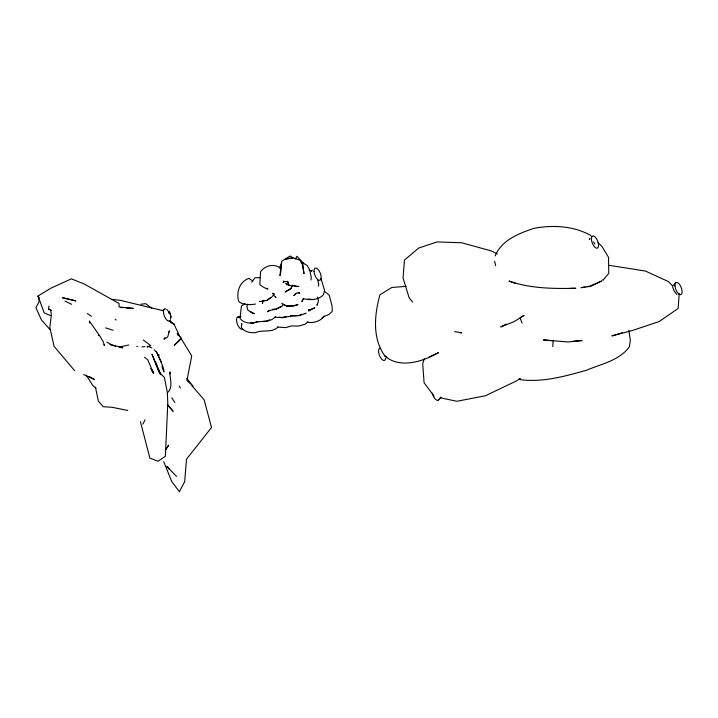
<?xml version="1.0" encoding="UTF-8"?>
<svg xmlns="http://www.w3.org/2000/svg" width="718" height="718" viewBox="0 0 718 718"><rect width="100%" height="100%" fill="white"/><g stroke="black" fill="none" stroke-linecap="round" stroke-linejoin="round"><path stroke-width="1.08" d="M169.322 312.034L169.251 313.524L169.322 312.034L169.888 313.048L168.847 311.747L170.435 314.233M241.67 325.119L241.733 323.639L241.311 327.462M553.147 340.879L552.77 346.561M273.477 293.806L272.427 293.375L274.366 294.129L273.477 293.743M280.72 272.957L281.716 261.217L290.189 255.994L293.016 257.816L300.061 260.248L302.61 264.439L303.956 273.549L302.61 264.439L301.865 263.856M679.21 293.572L678.142 308.462L659.133 321.565L632.1 330.576L611.844 335.907L622.228 332.802M310.984 280.002L311.244 277.256L309.602 269.555L307.187 265.552L300.905 261.657M247.189 304.181L246.956 306.398L247.818 310.032L252.916 313.443L254.387 313.64L250.429 311.612M603.057 279.634L602.905 280.316L608.774 273.298L608.523 257.304L601.944 246.427L597.995 242.63M262.869 300.519L262.483 303.526L262.653 300.671L265.543 300.465M284.014 281.133L283.323 282.533L283.502 281.205M169.78 373.979L170.067 371.915C169.493 378.682 173.361 386.158 168.174 392.064M308.767 310.176L308.884 310.939L309.099 309.736M280.146 274.752L279.975 275.649L281.25 263.56L279.508 267.859M317.221 304.064L316.988 305.267L318.496 301.111L317.491 297.117M308.884 310.939L309.171 309.539M50.79 310.472L48.474 308.902L49.075 305.994M283.323 282.533L283.529 281.788L287.586 281.537L288.959 285.315L285.988 283.619L288.959 285.315L287.685 281.25M318.289 286.114L318.801 284.507L317.715 280.191M424.338 358.578L422.714 363.595L424.087 382.766L434.04 396.085M292.414 285.154L290.969 288.645L292.172 285.755M142.945 424.114L144.991 419.815M295.43 259.045L296.965 256.245L303.669 263.569M495.187 255.904C501.819 239.956 518.522 233.601 533.671 228.423C552.672 224.77 572.767 225.838 590.097 235.028L591.677 236.554M165.409 450.267L168.73 445.088L165.616 449.414M165.059 337.541L163.937 339.246L167.662 336.984L169.484 330.863L168.389 332.524M590.008 238.502L589.298 239.408L589.783 239.166M295.807 293.357L293.859 295.583L296.606 292.953L299.711 293.195L298.661 292.414M438.438 400.007L441.076 397.18L440.116 397.754L456.863 401.29L485.494 395.735L516.188 381.061L520.191 378.413L519.329 378.817L520.505 379.687C542.979 382.577 565.102 376.196 586.543 370.228C601.379 363.918 619.455 360.571 629.435 346.74L630.341 340.054L628.806 330.289M675.728 282.739L672.73 286.024L668.341 281.546L645.419 271.054L609.51 265.382M179.653 339.793L174.357 345.286L181.474 338.537L177.202 333.565L178.091 335.486M312.384 270.13L311.504 271.063M323.046 317.374C319.384 321.835 312.285 323.244 307.277 322.176M251.731 282.111L254.971 277.812L260.194 277.615M314.78 307.834L308.722 310.553M259.413 301.174L259.835 301.587L266.952 300.393L270.74 297.414M275.362 316.8C269.546 323.387 260.49 320.084 253.239 323.109C248.374 323.324 242.917 322.678 239.991 318.28L241.436 306.048L244.847 303.552M278.001 326.968C272.068 333.296 262.77 329.257 255.617 332.631C250.555 333.008 244.901 332.317 241.715 327.875M307.869 321.96L305.042 324.267L298.446 326.08L291.777 325.9L285.495 327.623L277.669 327.049M164.225 309.18L162.322 310.697M267.59 300.034L271.844 297.046L273.432 294.954L275.945 297.584L275.559 297.01M301.686 314.143C292.002 318.819 310.723 311.217 304.997 313.712M314.637 307.941L308.578 310.293L311.118 309.691M269.564 310.356L267.383 311.72L270.094 310.311L276.412 309.207L281.869 306.38L283.161 304.459L286.67 305.994L293.465 306.039L297.997 304.603L294.739 305.455M280.837 306.586L275.676 309.171L272.822 309.18M269.663 319.752L266.181 321.565M295.96 315.767L298.562 315.57C291.32 315.22 282.793 318.891 275.138 316.961M506.432 324.114L500.697 326.914L513.9 321.736L524.086 315.444L521.178 316.826M551.675 340.682L543.382 339.928L568.073 341.974L582.145 340.547L573.233 341.229M146.975 346.857L150.861 345.681L143.331 340.027M430.782 356.155L438.572 352.646C423.18 361.423 400.222 369.079 385.081 356.227C372.05 338.645 374.419 314.744 379.93 294.775L391.84 287.451L406.11 286.374M323.414 316.656L328.817 314.574L332.228 311.433L332.102 306.362L329.338 295.376L324.94 291.607M258.094 321.413L254.89 322.517M590.277 285.944L601.702 280.962L590.636 286.392L580.979 287.676L585.107 286.904M286.329 316.459L282.318 317.733M255.429 303.983C253.508 304.773 242.208 305.545 238.681 301.363C236.042 292.495 239.507 281.519 248.895 278.342L252.871 281.052M267.419 300.106L266.468 300.393M119.269 347.072L128.746 344.999M253.867 322.858L252.799 323.01M587.18 286.518L589.245 286.132M295.78 315.821L290.521 315.597M296.076 286.527L298.778 286.482L288.995 285.405M266.629 321.359L263.47 321.26M281.689 303.274L286.67 305.994L293.115 305.742M140.916 304.217L145.61 303.66L151.812 308.112M136.896 346.57L137.811 346.462M237.963 317.006L240.952 316.674M141.967 346.947L144.883 346.623M312.375 299.388L307.968 299.074M286.67 305.994L288.941 305.913L288.681 305.491M570.46 288.322L575.863 288.286C553.506 288.771 530.27 288.591 508.963 281.07L515.237 283.179M120.525 307.492L122.688 307.654M125.919 307.887L133.476 308.435L119.053 306.963L119.026 303.463L84.239 283.996L71.405 278.835L50.933 288.169L38.054 295.969L39.14 301.659L35.9 307.663L41.393 319.824L49.802 329.356M459.466 332.631L461.827 332.811L454.611 331.599M429.247 356.478L429.867 356.532M303.867 298.832C310.562 300.178 318.604 300.178 323.468 294.658L324.59 290.287L320.874 278.378M120.023 347.494L122.742 347.79L111.595 344.802L106.919 342.091M112.089 299.397L119.852 300.241L163.121 310.679M250.681 322.678L252.619 323.01M127.804 410.49L112.152 407.286L103.186 406.711L98.366 401.129L95.422 387.119M279.006 317.087L282.138 317.742M109.926 344.496L115.374 346.264M386.885 357.061L385.09 356.209L384.785 355.392M105.627 327.902L112.977 330.226M98.303 335.297L99.272 335.62M148.904 346.713L151.929 347.97M50.377 315.543L44.211 312.913L38.054 295.969L39.221 297.826M309.018 269.986L311.702 271.144M170.328 322.364L173.944 323.989L179.518 335.862L191.715 355.922L186.922 380.567L192.918 386.006L186.77 378.422M83.647 374.536L94.561 379.598L89.14 376.403M64.961 301.102L71.647 304.324M293.626 285.342L295.888 286.446M497.332 253.921L491.327 250.941L461.674 242.765L437.065 241.93L418.782 248.015L404.431 260.069L403.058 278.01L409.116 297.755L412.617 302.09M48.474 308.902L51.31 310.311M280.146 268.047C273.971 263.138 265.032 265.624 260.589 271.655L259.826 284.274C259.584 285.558 270.883 291.32 267.24 288.178M87.282 313.524L91.464 316.261M169.295 320.865L173.944 323.989L169.511 320.811M300.887 261.756L303.534 263.721M676.877 294.497L674.292 291.203L672.578 286.868M144.551 357.322L147.728 359.745L153.616 373.468L151.74 370.102M115.194 319.241L116.226 320.057M95.97 388.339L92.802 385.44L86.205 375.092M176.484 476.393L166.773 466.296L169.044 469.087L167.994 467.14M154.208 349.72L156.012 351.694M167.384 404.494L173.128 411.36L167.447 404.62M191.957 385.737L204.145 399.818L211.496 427.533L186.509 459.161L184.652 481.751L179.374 491.731L171.737 481.5L163.812 461.818M74.69 370.721L54.047 346.318L49.829 327.462L51.364 314.915L50.7 310.122M522.13 323.172L520.137 317.894M180.397 387.989L179.123 385.961M103.93 344.631L104.469 345.385L102.979 341.328L99.631 335.728L89.319 321L89.66 322.974M171.746 397.817L174.869 402.43M593.517 241.769L594.8 244.093M150.906 368.585L153.553 373.279L151.103 368.603M168.883 311.441L169.654 312.824M160.087 373.979L151.965 354.18L159.082 372.068L164.377 377.48L167.393 392.683L167.779 403.48L165.364 456.253L158.041 461.279L149.865 458.093L140.405 421.592M161.2 362.24L158.202 355.733L159.073 355.132L158.795 354.611L158.355 355.949C151.22 341.086 165.337 368.505 163.821 371.861L161.882 366.189M160.922 374.778L155.438 361.908L156.56 365.875M171.019 316.952L170.346 314.161M170.283 314.349L170.938 317.392M147.387 346.085L147.648 347.063M494.684 261.289L495.644 265.642M385.674 358.354A6.543 2.881 68.6 0 1 380.271 357.16A6.543 2.881 68.6 0 1 379.993 348.185M438.922 399.271A6.543 2.881 68.6 0 1 435.566 399.37A6.543 2.881 68.6 0 1 432.29 393.06M323.899 316.153A6.543 4.793 -53.3 0 1 321.547 318.55M242.226 329.329A6.543 2.881 68.6 0 1 236.949 322.849A6.543 2.881 68.6 0 1 238.78 317.087M170.319 320.093A6.543 2.881 68.6 0 1 164.44 316.297A6.543 2.881 68.6 0 1 165.714 308.928M166.63 309.431A6.543 2.881 68.6 0 1 168.461 311.504M170.597 317.661A6.543 2.881 68.6 0 1 170.579 319.016M303.543 298.383L301.991 301.372L303.543 298.383M288.86 289.785L285.118 292.011L290.916 288.6L288.86 289.785M287.855 258.462L285.226 259.324L293.016 257.816L287.855 258.462M63.651 297.988L62.34 297.701L75.928 300.896L63.651 297.988M674.965 285.908A6.543 2.881 68.6 0 0 680.664 294.721A6.543 2.881 68.6 0 0 679.973 285.055A6.543 2.881 68.6 0 0 674.965 285.908M591.417 239.435A6.543 2.881 68.6 0 0 597.116 248.257A6.543 2.881 68.6 0 0 596.425 238.591A6.543 2.881 68.6 0 0 591.417 239.435M314.017 271.53A6.543 2.881 68.6 0 0 319.716 280.343A6.543 2.881 68.6 0 0 319.025 270.686A6.543 2.881 68.6 0 0 314.017 271.53"/></g></svg>
